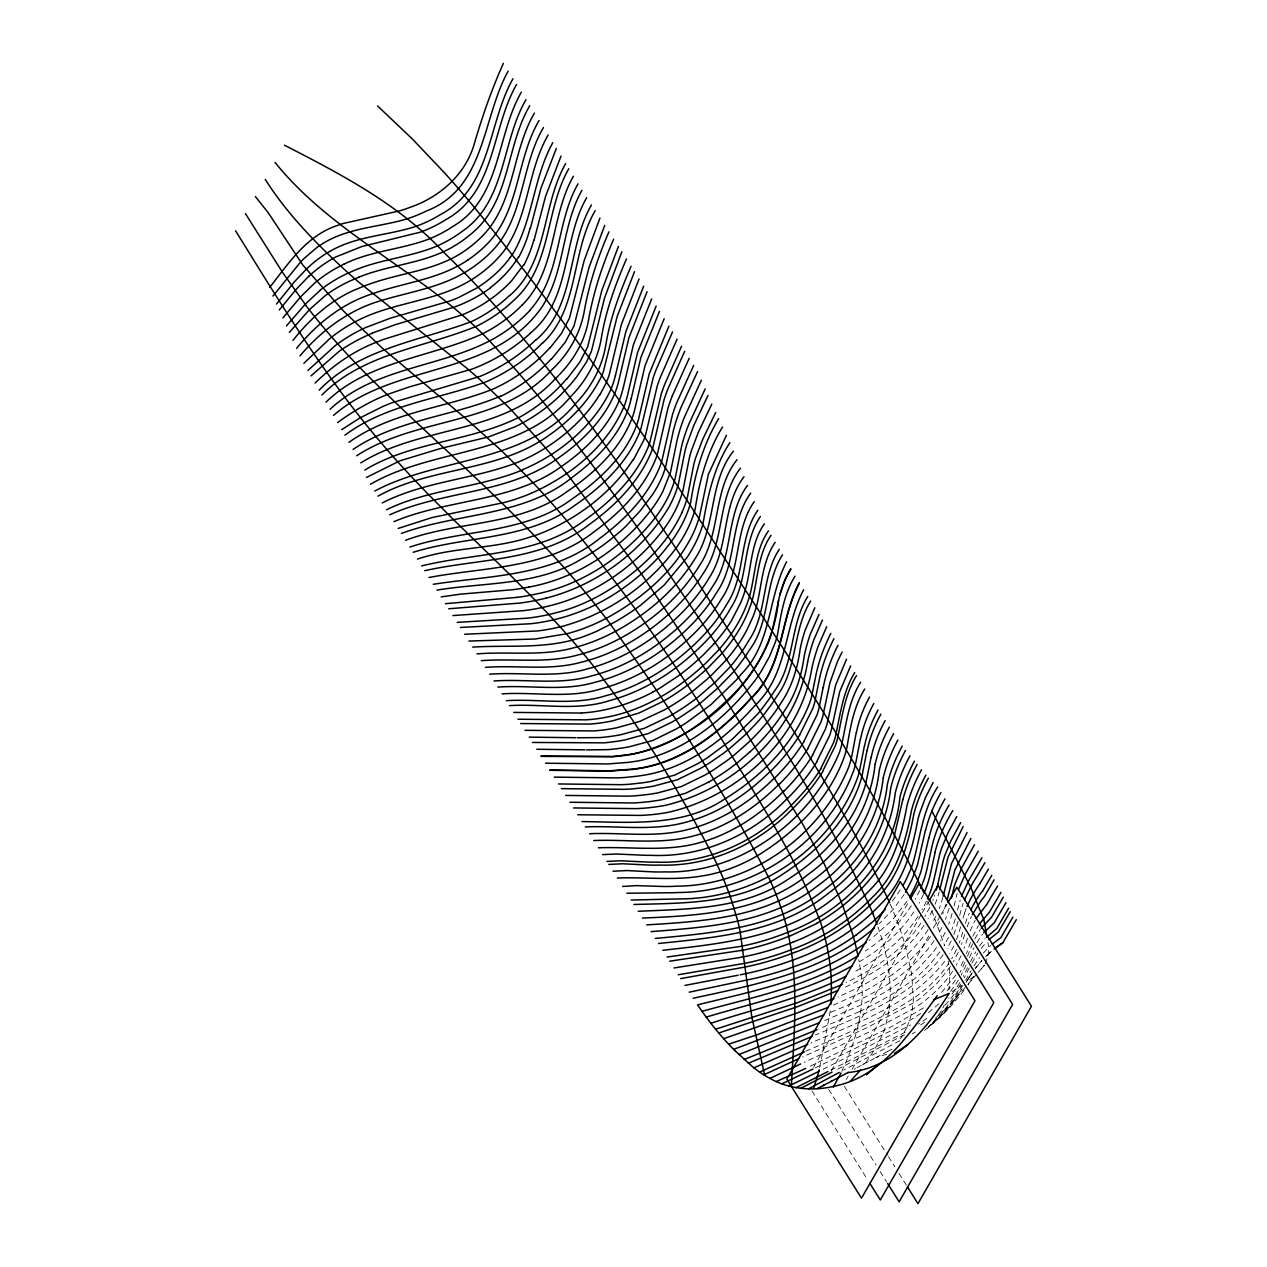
<?xml version="1.0" encoding="UTF-8"?>
<svg xmlns="http://www.w3.org/2000/svg" width="1267" height="1267" viewBox="0 0 1267 1267"><rect width="100%" height="100%" fill="white"/><g stroke="black" fill="none" stroke-linecap="round" stroke-linejoin="round"><path stroke-width="0.75" stroke-dasharray="5 3.75" d="M830.265 1010.955L819.654 1068.224M888.975 1010.813L885.395 1026.856A329.768 161.891 29.9 0 1 881.99 1035.852L874.42 1049.836L863.904 1065.531M954.083 905.937L956.838 894.676A112.034 71.728 -32.1 0 1 957.218 893.425M957.504 910.102L959.816 901.36A111.702 71.522 -32.1 0 1 960.196 900.108M959.705 915.233L962.112 906.507A112.367 71.934 -32.1 0 1 963.142 903.387M958.121 921.457L953.908 934.618M955.35 918.828L951.881 929.487M960.703 926.811L956.537 939.655M949.126 908.328L945.467 919.335M946.037 904.131L942.759 914.014M963.063 918.116L964.599 913.127M962.793 932.132L960.861 938.356A132.497 84.826 -32.1 0 1 959.182 943.044M964.821 934.302L961.431 944.533M965.391 923.453L966.642 919.715A102.31 65.504 -32.1 0 1 969.239 913.285M967.465 938.388L964.076 948.286M967.196 926.858L968.083 924.372A106.333 68.085 -32.1 0 1 971.456 916.405M970.459 942.521L966.42 953.623M933.256 899.317L932.797 900.441M935.094 904.258L935.331 903.688A160.561 102.801 -32.1 0 0 939.164 891.968M970.142 930.96L975.242 920.064M967.545 956.142L972.533 943.852M972.898 936.329L978.425 925.496M985.362 963.617L988.561 953.813A91.572 44.963 29.9 0 0 988.529 946.623L987.896 942.569M969.429 957.599L974.006 947.795M964.9 962.413L959.974 972.502M961.051 955.777L956.363 965.169M963.332 961.146L959.61 968.701M966.135 964.995L961.178 975.067M923.469 894.502L919.113 903.181M956.553 949.316L954.257 954.019A94.677 60.626 -32.1 0 1 951.675 958.707M958.216 952.356L953.354 961.732M919.699 890.527L915.265 899.206M841.779 1071.312L847.607 1058.198A954.067 468.347 29.9 0 0 852.485 1045.022C860.657 1021.36 864.712 995.894 860.578 970.981A581.616 285.518 29.9 0 0 858.757 959.721M926.494 901.185L921.996 909.88M929.788 907.299L924.894 916.595M906.665 1027.759L900.489 1038.861M932.338 910.514L931.498 912.224A129.012 82.608 -32.1 0 1 927.998 918.781M953.829 945.942L949.664 953.782M951.2 940.922L947.019 948.777M967.576 967.64L963.173 976.382M935.965 916.073L932.1 923.279M948.476 937.358L944.232 945.23M970.554 961.542L975.78 951.77M941.967 927.254L938.213 934.207M974.83 938.91L980.246 929.519M969.303 967.94L964.187 977.807M971.868 963.063L977.855 952.99M965.597 980.373L971.092 970.633M813.493 1067.321L909.373 900.568M831.326 1070.853L921.347 914.299M922.328 912.604L928.204 902.389M846.245 1079.484L848.209 1076.079M852.121 1069.269L929.424 934.84M933.336 928.03L940.177 916.12M941.159 914.426L947.035 904.21M960.671 984.079L955.967 991.538M962.714 985.393L954.7 997.81A81.595 52.248 -32.1 0 1 945.625 1008.912M976.809 942.664L982.527 934.159M959.673 982.654L956.585 987.627A86.552 55.415 -32.1 0 1 950.393 996.115M941.397 1010.749L937.976 1016.102M958.327 980.072L957.567 981.323A87.28 55.875 -32.1 0 1 950.424 991.459M966.658 981.402L968.321 978.742M966.895 981.022L967.608 979.882M904.115 894.454L893.425 909.199L879.108 923.738M951.644 1003.907L962.144 988.64M974.006 965.787L979.518 957.741M967.988 979.264L969.049 977.601M961.431 989.78L959.974 992.061M968.764 978.061L972.755 972.027M969.287 977.221L970.316 975.638M955.92 974.972L940.035 994.31M907.077 901.154L892.19 920.127L871.538 938.562M911.353 905.683C899.602 924.023 883.337 939.085 865.266 951.042M918.052 916.374C902.437 940.89 878.775 959.024 853.34 972.438M950.488 966.404L936.931 983.493L921.362 997.477A80.391 51.472 -32.1 0 1 914.853 1002.118L866.676 1027.87L802.597 1056.979M970.775 974.941L972.296 972.692M984.411 965.042L979.074 971.821M924.007 925.306C904.86 955.08 873.612 974.165 842.127 988.672M920.887 923.105C903.118 950.456 874.784 968.59 846.039 982.685M952.578 971.377L951.549 972.913A87.296 55.891 -32.1 0 1 947.035 978.995A93.536 59.882 -32.1 0 1 913.95 1008.405L868.75 1032.193L804.165 1062.332M913.855 911.812C899.823 933.383 879.678 950.25 857.426 962.857M957.725 995.466L956.696 996.971M928.046 929.82C906.919 961.986 872.646 982.147 837.962 996.812M973.8 976.556L967.988 984.95M956.427 997.351L954.304 1000.344M934.048 940.779C909.183 977.237 868.212 997.683 828.206 1013.172M979.439 946.037L985.156 938.752M939.924 951.897L929.487 964.836L919.208 974.893A91.224 58.409 -32.1 0 1 911.987 980.801L894.47 992.679A234.933 150.425 -32.1 0 1 859.169 1011.715M943.107 954.795C912.303 996.701 861.465 1015.374 815.394 1035.044M953.766 1001.088L943.345 1013.521L929.899 1025.7M944.644 961.368C911.765 1004.193 858.44 1021.978 810.928 1042.994M975.511 968.194L981.877 960.513A83.559 53.499 -32.1 0 0 975.337 968.447M964.044 990.303L953.956 1002.783A259.466 153.291 -84.5 0 1 928.283 1027.268M981.149 948.397L986.138 942.458M936.075 1018.684L927.507 1028.345M931.498 953.988L918.242 968.368A83.86 53.689 -32.1 0 1 911.321 974.339L892.95 987.199M950.06 1005.903L947.304 1009.181M939.005 1017.829L966.737 985.694M968.004 984.237L976.825 974.006M978.092 972.549L984.396 965.248M947.098 990.857L950.947 986.28A83.479 53.452 -32.1 0 0 956.712 978.061M946.987 1009.546L944.058 1012.761M983.35 953.006L990.636 945.515M945.103 1005.032L947.288 1002.672A83.733 53.61 -32.1 0 0 955.936 991.523M943.725 1013.109L940.637 1016.261M945.594 1008.896L935.616 1018.034M985.599 956.633L988.814 953.576M940.288 1016.593L937.042 1019.65M986.534 955.714L991.602 951.121M938.958 1003.797L926.668 1014.154M936.677 1019.983L933.288 1022.944M924.609 1030.514L927.301 1028.123M932.908 1023.261L929.788 1025.779M973.674 976.604L966.262 982.178M928.996 1026.397L928.188 1027.014M868.893 940.557L870.207 939.56M926.715 1018.367L918.527 1024.116M923.453 1007.899L891.984 1026.413L807.206 1067.638M892.237 974.751L866.676 990.097L831.089 1006.125M924.72 1022.152L919.05 1025.969M920.634 1013.505L915.233 1017.084A198.016 126.795 -32.1 0 1 891.477 1030.562L814.412 1068.319M952.151 991.602L961.637 985.346A241.902 142.918 -84.5 0 1 929.946 1025.573M912.256 1033.777L915.328 1031.956M904.369 1034.775L834.842 1070.694M905.303 1032.114L831.247 1069.871M899.855 1040.73L843.727 1070.092M854.069 1069.285L855.494 1068.509M856.935 1067.733L862.748 1064.628M862.542 1064.723L864.205 1063.837M863.904 1063.995L870.239 1060.622M891.841 1049.219L887.486 1051.531M870.033 1060.732L875.877 1057.644M875.655 1057.755L887.771 1051.372M823.186 1069.205L908.645 1026.064A110.657 70.857 -32.1 0 0 910.45 1025.003M859.169 1011.715L818.846 1028.962M805.764 1051.293C842.713 1034.917 880.739 1019.967 914.584 997.572A94.677 60.626 -32.1 0 0 948.745 963.379M824.659 1020.584L860.04 1005.444A209.356 134.049 -32.1 0 0 892.934 987.167M886.726 1054.223L876.574 1057.28M844.36 1086.262L887.47 1155.013M888.515 1156.692L894.835 1166.764M899.032 1173.464L906.396 1185.199M828.697 1089.477L876.004 1164.927M880.217 1171.642L886.52 1181.699M811.973 1090.998L867.689 1179.878M927.745 901.296L929.535 905.398M890.226 904.036L891.398 906.729A591.119 290.175 29.9 0 1 905.572 946.766L911.622 973.594L913.349 999.045A288.908 141.825 29.9 0 1 906.634 1027.743M931.847 910.83L944.675 945.705M948.254 961.115L948.825 964.836M949.268 968.526L949.727 979.248A246.384 120.951 29.9 0 1 948.84 989.464M944.263 1005.064A246.384 120.951 29.9 0 1 942.886 1007.946M877.936 926.969A459.034 225.336 29.9 0 1 889.022 1010.828M989.179 953.227A67.864 43.458 -32.1 0 1 990.303 952.246L990.667 951.913A63.857 40.892 -32.1 0 1 991.428 951.264M949.078 997.731A86.552 55.415 -32.1 0 1 948.619 998.253M939.322 921.537A112.304 71.902 -32.1 0 1 935.236 929.075M930.453 936.551A112.304 71.902 -32.1 0 1 892.142 974.656M900.267 889.846A119.035 76.21 -32.1 0 1 891.477 902.088M934.808 895.009A162.35 103.942 -32.1 0 1 934.397 896.26M942.822 897.448A154.669 99.032 -32.1 0 1 939.306 908.566M952.071 913.459A121.806 77.984 -32.1 0 1 948.603 924.387M945.198 932.29A121.806 77.984 -32.1 0 1 940.652 940.843M936.503 947.494A121.806 77.984 -32.1 0 1 931.847 954.083M964.52 913.143A122.646 78.522 -32.1 0 1 966.341 908.281"/><path stroke-width="1.5" d="M831.548 986.819L830.93 1004.177M791.4 1085.233C794.425 1028.82 800.142 970.57 783.481 915.582A468.568 230.024 29.9 0 0 769.607 879.409C723.552 788.882 667.392 703.628 608.208 621.194A665.872 326.87 29.9 0 0 598.388 608.572C532.251 524.142 449.167 455.471 372.894 380.718A540.17 265.167 29.9 0 1 306.012 305.632M823.122 687.648L818.783 709.203A110.562 70.794 -32.1 0 1 816.962 715.047L804.07 741.068M807.617 662.023C796.389 732.564 733.213 789.278 665.428 805.321A180.595 115.63 -32.1 0 1 635.876 808.631L573.476 807.95M856.239 732.595L852.089 754.562A159.119 101.883 -32.1 0 1 850.236 762.227A120.365 77.065 -32.1 0 1 848.494 767.628C820.81 835.365 751.22 885.585 677.322 886.156A201.96 129.297 -32.1 0 1 663.417 886.488L636.572 885.633L622.588 886.457M951.517 898.018L953.861 888.009A113.587 72.726 -32.1 0 1 955.476 882.782L962.302 866.786L974.481 844.725M860.293 739.374L856.08 761.34A163.095 104.417 -32.1 0 1 854.227 769.006C828.919 840.813 755.148 892.047 679.128 892.491A213.965 136.994 -32.1 0 1 667.978 892.776L626.864 893.251M778.54 600.431C770.874 675.897 704.484 737.061 633.199 754.134A240.793 154.178 -32.1 0 1 625.993 755.259L617.567 756.304A164.314 105.209 -32.1 0 1 612.515 756.763L541.247 756.383M864.363 746.152L859.85 769.212A160.719 102.896 -32.1 0 1 858.234 775.784C832.641 848.985 756.478 899.174 679.492 898.889A234.823 150.345 -32.1 0 1 672.539 899.063L631.124 900.045M867.008 750.587L862.463 773.63A160.798 102.944 -32.1 0 1 860.847 780.203C848.304 819.939 817.643 851.408 783.386 873.755C739.643 904.1 684.718 903.07 633.928 904.48M871.062 757.365L865.979 782.594A145.626 93.235 -32.1 0 1 864.838 786.981C852.358 826.322 822.077 857.743 787.789 879.472C743.777 909.326 689.074 909.009 638.188 911.274M631.267 398.408L640.849 357.579L659.489 311.334M944.073 892.538L951.485 863.619L967.054 832.562M947.304 899.237L954.875 870.001L970.886 838.453M875.101 764.144C870.492 808.536 844.297 848.051 808.647 874.056C762.005 912.24 699.891 915.629 642.464 918.068M623.538 386.546L633.484 344.497L651.666 298.917M937.928 883.891L942.791 862.083A132.75 85 -32.1 0 1 944.96 855.051L950.741 841.13L960.624 822.631M883.226 777.748C878.522 821.871 852.517 861.164 816.645 886.567C769.528 923.168 708.047 927.064 651.048 931.657M935.157 852.279L930.326 874.167A174.751 111.892 -32.1 0 1 926.921 885.918L924.229 892.776M615.382 375.697L625.93 331.32L643.652 286.231M928.743 838.152L921.394 869.954A149.538 95.738 -32.1 0 1 920.46 873.026L917.276 881.642A133.573 85.522 -32.1 0 1 912.145 892.506L909.722 896.846M925.433 830.202L917.878 863.239A155.651 99.65 -32.1 0 1 916.96 866.295L912.097 879.25L905.414 892.301M819.274 1069.823L813.683 1088.432M902.737 799.889L894.201 836.315M530.35 228.456L540.898 188.34L556.324 148.492M779.664 594.967L785.223 579.352L790.719 568.804M534.056 240.223L545.539 196.433L560.996 156.11M958.501 889.561L965.375 873.929L978.219 851.218M961.51 896.323L968.447 881.072L981.973 857.711M613.687 239.13C602.506 264.66 593.78 291.188 588.775 318.619C585.085 341.742 572.462 362.346 555.643 378.358C505.264 434.565 421.452 424.952 360.762 462.914M618.423 246.416L601.873 290.317L587.635 346.936L579.811 362.156L566.887 379.071M621.875 251.705L604.486 298.141L591.436 351.26L586.447 362.124L576.723 376.742A140.336 89.846 -32.1 0 1 570.91 383.933L561.218 394.385A111.844 71.601 -32.1 0 1 515.146 426.757L488.587 436.909L449.231 446.38A323.418 207.075 -32.1 0 0 440.077 448.629L400.039 460.776L366.448 477.453M626.452 258.975C615.714 283.887 606.26 309.496 601.635 336.325C598.23 358.941 587.191 379.752 571.211 396.048C521.022 456.643 433.852 447.346 370.487 484.247M631.061 266.26C620.387 291.062 610.678 316.433 606.117 343.151C602.775 365.704 591.942 386.514 576.184 402.922C526.328 464.086 439.269 456.548 374.747 491.042M604.739 225.352L588.997 267.48L573.983 326.031L565.145 342.359L551.398 359.163M608.936 231.829C598.087 256.742 589.567 282.604 584.594 309.322C580.919 332.334 569.247 353.335 552.301 369.283C501.795 425.981 417.049 416.146 356.676 455.787M634.498 271.692L617.187 316.417L603.33 371.769A90.305 57.823 -32.1 0 1 601.049 377.186C587.951 403.603 565.906 424.793 541.247 440.504C491.58 471.704 428.927 467.824 377.946 496.141M672.397 395.637L689.185 358.323M595.173 210.702C570.72 252.434 579.542 308.625 542.371 343.357M599.956 218.035L584.182 260.574L569.485 318.065L561.519 333.364L549.83 348.219M639.075 278.962L621.368 324.479L609.364 374.256A105.478 67.531 -32.1 0 1 607.891 378.595A93.346 59.755 -32.1 0 1 605.658 384.012L599.877 394.845M591.451 204.985C566.697 247.667 576.121 305.87 535.989 339.968M647.089 291.663L628.939 337.655L619.025 379.72A140.415 89.909 -32.1 0 1 615.905 390.537C604.977 418.981 582.408 441.233 557.828 458.369C508.415 494.082 443.688 490.329 389.682 514.845M586.684 197.652C561.914 240.556 571.655 299.44 530.366 333.047M656.163 306.06L637.554 352.543L627.989 393.372A143.694 92 -32.1 0 1 624.932 404.205C608.366 445.525 571.132 475.537 531.301 493.243M964.567 899.665L971.837 884.699A173.183 110.878 -32.1 0 1 977.427 875.434L984.855 862.716M543.448 127.492C520.689 166.151 524.538 216.752 492.736 250.328A84.255 53.943 -32.1 0 1 471.276 268.351A81.69 52.295 -32.1 0 1 463.928 272.943C438.604 287.847 409.114 292.059 381.415 300.517C349.138 309.671 321.438 330.465 299.962 355.853M548.104 135.031C526.739 172.011 529.004 218.573 502.571 252.751A84.176 53.895 -32.1 0 1 478.102 275.351A81.088 51.915 -32.1 0 1 469.123 281.147C434.85 301.689 393.103 302.306 357.817 320.44A97.749 62.59 -32.1 0 0 329.452 338.923L303.858 363.328M664.161 318.714L645.03 365.688L635.496 406.422A142.918 91.509 -32.1 0 1 632.835 416.083C621.178 448.312 595.015 472.718 567.22 491.469C520.04 526.454 458.385 520.594 405.63 540.265M534.421 113.08C511.9 151.438 515.004 201.58 483.519 234.854A80.502 51.535 -32.1 0 1 466.509 249.567C436.862 271.344 398.662 272.548 365.324 285.645A133.178 85.269 -32.1 0 0 359.432 287.973C332.651 298.394 310.573 318.017 292.978 340.38M539.077 120.508C516.667 158.613 519.866 208.152 489.315 241.696A81.389 52.105 -32.1 0 1 467.697 260.115M552.776 142.68C533.771 176.952 533.09 217.797 514.085 251.769A79.267 50.743 -32.1 0 1 510.284 257.407M529.78 105.652C506.071 145.895 510.363 200.519 472.813 232.495A80.882 51.789 -32.1 0 1 453.903 246.226C424.825 263.71 389.729 264.486 358.799 277.204M565.62 163.649C541.595 205.697 548.548 262.095 509.603 295.67M521.339 92.174C496.126 135.759 501.225 198.08 452.952 226.397A84.715 54.243 -32.1 0 1 437.653 235.171A82.878 53.056 -32.1 0 1 428.309 239.273C400.8 249.599 370.518 250.945 343.959 264.154M525.995 99.618C501.32 141.888 506.325 201.105 462.407 231.212A82.434 52.786 -32.1 0 1 445.018 242.187A79.124 50.664 -32.1 0 1 436.117 246.4C409.019 257.613 379.007 259.339 352.147 271.36A89.545 57.332 -32.1 0 0 320.218 290.095M568.756 168.749C544.858 210.607 551.921 266.545 513.753 300.358A94.914 60.768 -32.1 0 1 475.046 326.918M573.381 176.287C550.116 217.1 556.815 270.837 521.956 305.268M578.005 183.842C555.405 223.641 561.55 275.177 530.002 310.13M581.965 190.288C559.966 229.121 565.652 278.819 536.796 313.899C485.546 377.249 392.406 363.692 333.538 415.402M668.897 326.173L649.242 373.765L638.441 419.694A113.745 72.821 -32.1 0 1 637.459 422.925C626.231 455.091 600.225 479.401 572.89 498.406C525.615 534.12 463.548 529.052 409.89 547.059M516.556 84.509C491.248 128.585 495.809 191.951 446.016 219.508A85.317 54.624 -32.1 0 1 430.226 228.139A83.147 53.246 -32.1 0 1 420.501 232.13L361.871 246.542L335.771 256.963A82.719 52.961 -32.1 0 0 308.831 276.285M681.884 512.597L683.737 508.257A124.023 79.409 -32.1 0 0 687.347 497.472L693.572 465.48A147.051 94.154 -32.1 0 1 695.551 458.084L702.726 439.348L715.697 412.488M512.961 78.76C487.637 123.279 491.723 187.358 440.821 214.361A85.713 54.877 -32.1 0 1 424.667 222.881A83.258 53.309 -32.1 0 1 414.642 226.777C386.53 235.757 355.52 236.09 329.626 251.579M920.65 888.357L923.944 879.757A181.165 115.994 -32.1 0 0 926.921 869.241L932.053 846.103A173.627 111.163 -32.1 0 1 949.046 805.036M672.539 331.922L655.894 370.281A231.829 148.429 -32.1 0 0 653.202 377.788L641.054 428.198A97.337 62.321 -32.1 0 1 639.122 433.583C626.199 463.991 601.207 487.431 574.331 505.723C527.341 540.328 466.399 535.624 413.185 552.285M508.162 71.095C481.856 118.496 485.752 188.308 426.203 211.098A94.534 60.531 -32.1 0 1 405.266 219.397C377.297 227.379 346.509 228.076 321.454 244.42A56.033 35.872 -32.1 0 0 316.924 247.477L303.858 258.674A109.342 70.018 -32.1 0 0 300.627 261.968L272.928 296.066M503.363 63.35C491.786 89.181 482.474 115.931 474.492 143.076C466.082 173.959 440.108 196.971 410.381 207.218A104.306 66.787 -32.1 0 1 399.311 210.955L342.676 223.61A86.219 55.21 -32.1 0 0 336.848 225.669C306.566 235.773 288.433 263.52 269.728 287.387M677.085 339.144L660.408 377.138A227.727 145.816 -32.1 0 0 657.272 385.849L645.552 435.024A95.373 61.069 -32.1 0 1 643.652 440.409L633.373 459.873M927.539 898.889L930.073 892.617A165.644 106.048 -32.1 0 0 933.937 879.646L939.433 855.368A143.076 91.604 -32.1 0 1 941.555 848.415L948.175 832.498L956.728 816.613M681.567 346.224L664.842 383.964A225.241 144.216 -32.1 0 0 661.279 393.91L649.987 441.835A96.862 62.02 -32.1 0 1 648.118 447.219C635.622 477.231 611.692 500.924 585.607 519.549C538.554 555.944 476.566 552.38 421.721 565.89M684.718 351.244L667.962 388.795A224.592 143.804 -32.1 0 0 664.003 399.96L653.123 446.665A97.781 62.606 -32.1 0 1 651.286 452.034C638.948 481.983 615.271 505.755 589.361 524.395C542.419 561.566 480.098 558.288 424.73 570.688M693.667 365.419L676.847 402.463A220.205 140.985 -32.1 0 0 672.429 414.832L661.992 460.301A101.898 65.235 -32.1 0 1 660.234 465.686C648.482 495.492 625.375 519.359 599.988 538.19C552.966 576.517 490.028 575.471 433.266 584.277M697.563 371.595L681.709 405.883A213.173 136.488 -32.1 0 0 677.908 415.719L677.053 418.189A241.728 154.764 -32.1 0 0 673.41 430.479L665.603 466.937A104.543 66.929 -32.1 0 1 662.815 475.141A109.976 70.414 -32.1 0 1 652.362 494.827L640.009 511.076L626.041 526.043A129.693 83.036 -32.1 0 1 619.31 532.267L609.665 540.233A147.637 94.534 -32.1 0 1 580.492 559.634C537.145 585.718 484.944 582.234 436.893 590.089M701.38 380.195L684.212 417.603A218.969 140.194 -32.1 0 0 677.148 439.918L670.591 471.894L662.91 491.374A121.98 78.095 -32.1 0 1 650.573 510.728C620.608 549.229 577.245 578.29 528.877 587.08M705.181 388.89L688.725 424.429A202.403 129.598 -32.1 0 0 681.503 446.744L675.073 478.72A117.308 75.101 -32.1 0 1 671.462 489.505A120.27 77.002 -32.1 0 1 662.625 506.895A117.91 75.497 -32.1 0 1 655.324 517.57C625.708 555.532 583.343 584.736 535.719 594.128A188.846 120.903 -32.1 0 1 517.094 597.375M708.015 395.415L693.888 425.269L686.793 444.448A178.394 114.22 -32.1 0 0 684.813 451.844L678.431 483.82A122.313 78.316 -32.1 0 1 668.643 507.687C641.672 552.095 596.25 585.433 545.934 598.167M711.816 404.125L698.323 432.332L691.18 451.274A159.753 102.279 -32.1 0 0 689.2 458.654L682.913 490.646A123.754 79.235 -32.1 0 1 680.917 497.107A125.116 80.106 -32.1 0 1 670.623 518.837A121.268 77.651 -32.1 0 1 663.449 529.543C635.812 565.684 596.393 593.605 552.174 605.151A172.169 110.245 -32.1 0 1 523.778 610.631L452.921 615.572M718.627 418.68C703.201 444.448 695.108 473.161 690.673 502.571A126.684 81.12 -32.1 0 1 687.062 513.373A130.374 83.479 -32.1 0 1 669.831 543.606L663.116 552.032A155.841 99.776 -32.1 0 1 657.621 558.272C631.9 585.544 599.275 606.988 563.102 617.346A159.42 102.073 -32.1 0 1 530.525 623.744L460.396 627.466M722.523 426.963C707.113 452.192 699.495 480.51 695.108 509.397A130.992 83.86 -32.1 0 1 682.929 537.572A126.858 81.231 -32.1 0 1 675.913 548.31C648.625 585.18 608.841 613.165 564.654 625.676M841.019 1072.927L833.338 1087.054M972.296 914.726L980.5 901.439A74.753 47.861 -32.1 0 1 984.332 896.593L994.152 879.789M826.67 626.706L817.975 646.756A259.925 166.42 -32.1 0 0 815.457 654.437L813.414 661.659A218.605 139.972 -32.1 0 0 811.751 668.818C800.253 740.102 736.032 797.719 666.965 812.575A180.057 115.281 -32.1 0 1 640.136 815.41L577.72 814.76M726.434 435.246L708.38 474.349L699.542 516.207A134.254 85.966 -32.1 0 1 692.099 535.719C674.392 570.593 643.684 597.185 610.06 616.237A126.605 81.056 -32.1 0 1 567.125 633.69L535.355 638.996L468.933 641.054M822.489 620.006L813.762 639.962A232.463 148.841 -32.1 0 0 807.617 662.023M819.005 614.432L810.247 634.308A228.06 146.022 -32.1 0 0 804.181 656.354C801.583 675.263 795.961 693.841 785.16 709.758A164.061 105.05 -32.1 0 1 750.222 751.679M846.546 659.204L835.697 684.94L827.24 723.251A112.177 71.823 -32.1 0 1 825.403 729.095L812.527 755.116M814.824 607.748L805.083 630.348A226.587 145.071 -32.1 0 0 800.063 649.575C797.497 668.485 791.827 687.047 781.026 702.963A176.842 113.222 -32.1 0 1 775.325 711.563L772.252 715.807A159.594 102.184 -32.1 0 1 748.179 742.731L734.258 755.005A137.786 88.215 -32.1 0 1 726.26 761.166L714.699 769.101A161.178 103.197 -32.1 0 1 704.911 775.087L681.488 786.506L657.621 792.936A196.86 126.035 -32.1 0 1 648.704 794.361L639.692 795.423A173.674 111.195 -32.1 0 1 628.052 796.151L565.668 795.438M850.648 665.919L839.704 691.703L831.31 730.03A113.048 72.377 -32.1 0 1 829.473 735.874L816.613 761.895M729.871 442.658C713.875 467.301 707.857 495.761 702.932 524.158A132.972 85.142 -32.1 0 1 694.601 544.667L692.653 548.278A125.195 80.154 -32.1 0 1 686.73 557.844L664.177 585.069L640.754 605.151A170.348 109.073 -32.1 0 1 614.02 622.493L596.868 631.204A110.894 71 -32.1 0 1 587.999 634.846C551.367 650.019 511.155 644.729 472.686 647.089M810.642 601.049C792.382 630.396 797.957 668.105 776.893 696.185A178.204 114.109 -32.1 0 1 771.207 704.769L764.92 713.226A143.377 91.794 -32.1 0 1 757.919 721.588L750.238 729.808A181.862 116.453 -32.1 0 1 743.982 735.937L730.03 748.211A136.868 87.629 -32.1 0 1 722.032 754.356L710.47 762.291A170.649 109.263 -32.1 0 1 700.714 768.277L677.481 779.743L653.36 786.189A207.155 132.623 -32.1 0 1 644.412 787.599L632.439 788.898A167.846 107.457 -32.1 0 1 623.776 789.341L561.408 788.628M807.776 596.472C789.452 625.755 795.201 663.496 774.074 691.529A179.233 114.759 -32.1 0 1 768.372 700.128L762.085 708.586A138.816 88.88 -32.1 0 1 756.922 714.841L731.93 739.564L707.572 757.634A178.124 114.046 -32.1 0 1 697.848 763.621L674.741 775.103L650.446 781.565A214.63 137.422 -32.1 0 1 641.482 782.958L629.509 784.241A164.979 105.62 -32.1 0 1 620.862 784.685L558.494 783.956M854.734 672.619C842.729 692.083 840.227 715 835.396 736.808A114.03 73.011 -32.1 0 1 833.559 742.668L820.699 768.689M864.727 688.995C853.768 706.543 850.395 727.115 846.989 747.134A128.22 82.102 -32.1 0 1 845.073 754.483C830.423 798.083 795.676 832.292 757.159 855.874A112.969 72.33 -32.1 0 1 718.246 872.504L712.086 874.072A102.77 65.805 -32.1 0 1 703.058 875.798C674.614 880.834 645.853 876.954 617.314 878.031M803.595 589.788C783.624 627.83 788.327 674.06 754.594 705.941C725.991 738.059 689.422 766.978 646.186 774.818A226.983 145.325 -32.1 0 1 637.19 776.196L625.233 777.463A160.798 102.96 -32.1 0 1 616.601 777.875L554.233 777.146M856.524 675.58C844.424 694.997 842.08 717.977 837.202 739.801A114.664 73.423 -32.1 0 1 835.349 745.645L822.505 771.666M790.909 569.136C776.275 591.008 777.542 618.185 768.578 642.052C760.517 661.073 748.639 678.399 734.369 693.287C706.495 721.208 672.745 746.96 632.993 753.833A238.101 152.452 -32.1 0 1 625.803 754.958L617.377 756.003A165.66 106.064 -32.1 0 1 612.325 756.447L541.057 756.082M786.617 561.804C767.612 597.691 772.046 643.446 741.306 674.044A126.763 81.167 -32.1 0 1 736.064 680.284L710.597 704.975L685.97 723.014A183.462 117.467 -32.1 0 1 676.166 728.984L652.933 740.451L628.717 746.928A218.304 139.782 -32.1 0 1 621.574 748.1L613.117 749.177A157.076 100.568 -32.1 0 1 608.049 749.636L586.494 749.906M799.398 583.105C779.268 621.305 784.495 666.87 750.46 699.162C721.699 731.122 685.241 760.327 641.941 768.071A239.78 153.529 -32.1 0 1 632.898 769.433L609.585 771.096L549.973 770.32M799.208 582.788C779.078 621.004 784.321 666.553 750.27 698.846C721.509 730.806 685.051 760.026 641.751 767.77A240.429 153.941 -32.1 0 1 632.708 769.117L609.395 770.795L549.767 770.019M860.61 682.279C848.32 701.665 846.229 724.756 841.272 746.58A116.105 74.341 -32.1 0 1 839.435 752.44C810.848 820.889 740.276 874.04 664.478 871.886A188.751 120.856 -32.1 0 1 653.487 871.902L626.959 870.556L613.038 871.221M963.158 826.559L948.049 857.03L940.415 887.043A160.561 102.801 -32.1 0 1 939.781 889.513M782.499 554.803C763.906 583.929 770.637 622.097 749.304 650.209A157.583 100.901 -32.1 0 1 743.618 658.808L737.283 667.266A128.331 82.165 -32.1 0 1 732.009 673.506L718.088 687.791L701.601 702.156A140.811 90.147 -32.1 0 1 693.461 708.301L681.709 716.219A168.606 107.948 -32.1 0 1 671.827 722.174L648.213 733.593L624.425 740.055A198.856 127.318 -32.1 0 1 617.33 741.243L608.857 742.367A152.309 97.527 -32.1 0 1 603.789 742.842L532.536 742.462M910.355 898.873L919.161 883.558L993.819 1002.609L880.312 1200.007L869.796 1183.235M929.186 900.694L937.992 885.38L1012.634 1004.43L899.142 1201.829L887.565 1183.378M948.001 902.516L956.807 887.201L1031.465 1006.267L917.957 1203.65L907.441 1186.878M795.043 576.121C784.083 593.669 781.026 614.384 777.542 634.371A117.087 74.975 -32.1 0 1 775.531 641.751L769.417 656.702L761.134 671.462A178.299 114.157 -32.1 0 1 756.288 678.764C727.21 717.328 686.286 751.442 637.919 760.944A243.248 155.746 -32.1 0 1 628.4 762.354L607.875 763.953L545.523 763.209M933.146 782.468L925.496 797.497L919.921 812.48A221.25 141.666 -32.1 0 0 917.989 819.179C912.224 849.777 903.846 881.183 880.977 903.878C859.406 927.159 831.944 944.723 802.549 956.427A228.345 146.196 -32.1 0 1 796.167 958.897A263.378 168.638 -32.1 0 1 747.482 973.278L740.213 974.814M937.675 786.997C922.772 809.645 920.285 836.964 913.206 862.415A137.469 88.025 -32.1 0 1 910.53 869.875L905.984 879.852A119.035 76.21 -32.1 0 1 903.276 884.857M779.284 549.324C761.119 576.96 767.564 613.117 748.749 640.595A151.723 97.147 -32.1 0 1 740.498 653.519L737.394 657.763A132.497 84.841 -32.1 0 1 728.858 668.216L714.921 682.501L698.355 696.85A150.916 96.625 -32.1 0 1 668.406 716.837L644.539 728.24L621.068 734.67A186.201 119.225 -32.1 0 1 614.036 735.905L609.775 736.523A150.187 96.149 -32.1 0 1 599.576 737.6L577.293 737.774M980.215 883.115L988.403 869.099M982.638 891.018L991.776 875.354M997.525 886.061L986.755 904.495L976.16 918.464M1000.978 892.364L989.337 912.288L979.391 923.976M1003.321 897.131L991.618 917.15L981.181 928.188M1005.966 902.674L994.199 922.835L983.62 932.781M1008.627 908.217L996.781 928.521L986.439 937.342M1010.274 911.654L998.38 932.037L988.893 939.639M1012.84 917.134L1000.867 937.659L992.235 944.105M994.136 949.031A63.857 40.892 -32.1 0 1 1002.767 942.87L1016.324 919.684M775.166 542.324C762.512 560.869 761.974 583.754 756.89 604.866A132.813 85.032 -32.1 0 1 753.121 616.411L747.134 629.461A139.37 89.244 -32.1 0 1 724.851 661.453L712.941 673.727A185.093 118.512 -32.1 0 1 706.242 679.936L694.189 690.056A147.115 94.201 -32.1 0 1 664.066 710.058L639.819 721.382L616.776 727.781A153.307 98.161 -32.1 0 1 593.542 730.932L524.95 730.33M771.049 535.308C758.189 553.853 758.014 576.928 752.788 598.087A138.198 88.484 -32.1 0 1 750.602 605.309M768.451 530.889C754.815 550.29 755.639 574.727 749.383 596.709A141.112 90.353 -32.1 0 1 738.186 622.762A135.078 86.489 -32.1 0 1 718.231 650.383L706.289 662.657A166.801 106.792 -32.1 0 1 684.909 680.917M764.349 523.889C750.492 543.29 751.679 567.885 745.281 589.931A145.578 93.204 -32.1 0 1 740.609 602.918L731.645 620.307A133.051 85.19 -32.1 0 1 714.176 643.588M799.968 734.29L812.876 708.269A109.833 70.319 -32.1 0 0 814.713 702.425L819.036 680.87A202.403 129.582 -32.1 0 1 833.955 638.631M808.156 747.863L821.032 721.842A111.385 71.316 -32.1 0 0 822.869 715.998L829.917 682.802L837.17 662.356A160.418 102.722 -32.1 0 1 842.175 652.046M523.493 265.072L511.82 280.514A92.048 58.947 -32.1 0 1 462.059 314.881L383.663 339.382A203.86 130.533 -32.1 0 0 376.394 342.248C353.208 351.133 332.746 365.751 315.087 383.046M949.015 993.439C926.335 1030.293 893.52 1067.843 847.892 1072.595M760.374 516.493C741.638 544.287 748.908 581.157 730.045 609.189C719.102 628.67 703.47 645.093 686.461 659.394C663.94 678.399 637.618 693.097 609.094 700.778C576.659 711.183 542.64 703.613 509.461 705.624M757.793 510.253C738.392 538.301 745.867 575.788 726.783 604.232C715.776 623.665 700.192 640.12 683.182 654.437C660.661 673.442 634.292 688.108 605.753 695.741C573.397 706.004 539.441 698.624 506.357 700.667M754.261 501.653C733.672 530.794 741.718 570.213 721.034 599.576C710.027 618.027 695.045 633.833 678.653 647.611C656.084 666.569 629.699 681.218 601.144 688.82C568.883 698.909 535.07 691.75 502.096 693.873M750.713 493.069C729.254 522.574 737.521 562.833 716.536 592.75C705.165 611.613 689.802 627.83 672.856 641.799C649.939 660.693 623.221 675.232 594.318 682.485C562.801 691.624 529.939 684.845 497.82 687.078M747.546 485.356C725.326 515.21 733.751 556.181 712.497 586.621C701.332 604.992 686.461 620.925 669.974 634.656C647.326 653.471 621.02 668.216 592.418 675.675C560.347 685.431 526.755 678.716 493.987 680.965M733.45 451.163C708.237 482.632 716.837 526.676 694.585 559.428C683.103 577.72 668.327 593.922 651.507 607.431C628.4 625.724 602.126 640.659 573.381 647.88C541.896 656.528 509.065 651.286 476.994 653.883M736.982 459.747C712.466 490.788 721.097 534.088 699.083 566.254C687.68 584.53 672.935 600.653 656.29 614.289C633.342 632.819 606.941 647.564 578.243 654.881C546.584 663.845 513.531 658.175 481.254 660.677M740.466 468.188C716.679 498.818 725.278 541.373 703.502 572.969C691.893 591.721 676.673 608.128 659.584 622.002C636.557 640.69 609.886 655.308 580.935 662.293C549.72 670.908 517.221 664.937 485.451 667.361M743.998 476.772C721.351 506.293 729.396 546.932 709.282 577.625C697.943 596.9 682.565 613.592 665.413 627.814C642.702 646.566 616.443 661.39 587.809 668.754C555.833 678.32 522.368 671.858 489.727 674.171M276.539 304.032L294.451 281.749L306.598 268.937A80.787 51.725 -32.1 0 1 329.563 251.452M860.531 1069.966L850.141 1081.48M279.231 310.003L296.114 289.399L308.768 276.238M282.842 317.969L300.833 296.652L314.533 283.222A85.427 54.687 -32.1 0 1 343.975 264.185M286.437 325.936L305.537 303.89L320.298 290.191M289.367 332.413L309.354 309.734L325.001 295.86A76.558 49.017 -32.1 0 1 331.146 291.473L334.536 289.288A99.38 63.635 -32.1 0 1 358.799 277.267M296.573 348.362C316.576 323.877 342.248 303.336 372.672 293.675C400.625 283.808 430.812 280.26 457.292 266.339A74.88 47.94 -32.1 0 0 465.021 261.857L467.697 260.115M937.263 995.64C910.609 1031.734 883.78 1074.97 836.727 1085.676A187.975 111.053 -84.5 0 1 832.102 1086.722C811.276 1091.188 788.628 1089.002 769.94 1078.391A268.509 158.644 -84.5 0 1 753.865 1067.875L735.003 1050.723M714.176 643.588L704.294 653.883A165.248 105.81 -32.1 0 1 677.861 676.261L659.822 688.124A124.926 79.979 -32.1 0 1 652.616 692.146M307.929 370.471L334.963 345.828A104.116 66.66 -32.1 0 1 365.514 327.615L390.489 318.16L449.642 301.071A118.56 75.909 -32.1 0 0 459.383 297.111L476.44 288.211A79.298 50.775 -32.1 0 0 485.087 282.383A83.955 53.752 -32.1 0 0 510.268 257.407M311.017 375.887L339.382 351.102A113.65 72.773 -32.1 0 1 372.229 333.3M779.743 783.529C756.146 807.348 727.258 827.003 694.569 835.666C661.643 844.899 627.355 839.213 593.827 840.528M784.067 790.766C760.501 814.618 731.629 834.161 698.972 842.872C666.109 852.042 631.853 846.562 598.388 847.797M788.137 797.561C752.978 834.779 702.884 857.711 651.286 855.336A224.766 143.9 -32.1 0 1 643.129 855.209L616.522 854.006L602.649 854.607M774.675 777.748C750.919 801.457 721.826 820.953 689.01 829.236C656.464 838.089 622.667 832.34 589.567 833.718M770.621 770.97C747.134 794.33 718.5 813.572 686.223 822.125C653.234 831.421 618.898 825.546 585.306 826.892M750.175 751.648L738.487 761.8A145.673 93.267 -32.1 0 1 709.108 781.85M877.002 1065.595L866.533 1074.844M319.173 390.188C359.321 348.615 418.49 341.14 470.12 322.103M321.913 395.003C363.122 353.477 423.368 347.823 475.014 326.854M874.452 927.824C824.31 971.773 756.272 984.538 693.176 998.253M325.983 402.146C368.681 360.62 430.574 357.627 482.268 333.902A96.941 62.067 -32.1 0 0 521.925 305.252M637.032 569.485C613.988 588.68 587.65 604.533 558.43 612.119A164.362 105.24 -32.1 0 1 527.642 618.138L457.197 622.366M330.053 409.289C374.224 367.842 437.891 367.668 489.505 340.966A99.602 63.778 -32.1 0 0 530.144 310.193M995.181 948.223L1002.767 942.886M684.893 680.902C662.657 697.721 637.206 710.85 609.791 716.552M856.286 934.919L871.664 922.724A119.035 76.21 -32.1 0 0 885.411 909.231M866.216 942.521C817.041 978.726 755.591 990.493 697.563 1004.842A487.082 287.783 -84.5 0 0 723.663 1038.702A518.361 306.25 -84.5 0 0 735.003 1050.723M341.694 429.656L359.923 417.92L382.428 406.675A166.959 106.887 -32.1 0 1 392.263 402.668L480.161 376.347A116.596 74.658 -32.1 0 0 535.783 339.857M344.893 435.215C386.229 404.3 438.81 399.232 485.91 381.89A115.17 73.739 -32.1 0 0 542.133 343.246M907.79 1044.689L894.486 1053.431M348.979 442.341C391.661 411.664 445.683 408.037 493.275 388.985A113.666 72.773 -32.1 0 0 549.53 348.092M353.05 449.468C397.3 419.345 452.43 416.605 500.639 396.08M857.854 955.809C810.642 985.52 755.053 996.733 702.029 1011.304M709.108 781.882L685.51 793.285L661.881 799.699A182.226 116.675 -32.1 0 1 632.312 802.961L569.912 802.264M808.647 1088.781L839.308 1072.405M816.708 923.516L790.972 935.6M852.089 965.897C806.889 991.475 755.496 1002.308 706.21 1017.1M800.728 1088.353L832.023 1072.135M848.415 1072.325L831.057 1081.464M364.848 470.041C412.013 441.28 469.661 441.945 518.393 417.54M817.199 1088.654L818.878 1087.783M948.84 993.534L933.652 999.79M818.355 1088.052L823.328 1085.455M822.917 1085.676L824.405 1084.916M823.724 1085.249L831.595 1081.194M827.969 1071.565L796.009 1087.704M819.29 1071.169L788.771 1086.088M845.913 976.303C803.183 997.937 756.114 1008.421 710.866 1023.245M812.923 1069.063L781.882 1083.839M769.94 1078.391L800.681 1063.932M805.78 1068.319L804.371 1069A204.811 131.135 -32.1 0 1 798.527 1071.692L776.291 1081.543M382.206 502.951C424.366 481.365 472.813 479.48 516.635 462.756A120.523 77.16 -32.1 0 0 599.56 394.813M763.811 1074.812L798.669 1058.753M842.191 984.522L797.624 1002.625L715.602 1029.216M759.614 1072.072L804.355 1051.911M386.483 509.746C429.592 488.729 479.005 488.064 523.049 469.756M753.865 1067.859L807.823 1044.309M838.168 990.461L797.307 1006.742L718.753 1033.017M748.306 1063.282L812.036 1036.438M833.892 998.554L796.816 1013.077L723.679 1038.687M372.197 333.126L395.32 324.653L456.168 306.551M744.157 1059.56L817.057 1029.691M393.942 521.64C448.217 498.723 512.597 502.381 561.614 466.367C585.132 450.133 606.323 429.085 618.28 402.795A98.462 63.049 -32.1 0 0 620.418 397.379A140.494 89.957 -32.1 0 0 623.491 386.562M789.737 931.578C846.641 909.769 894.027 859.311 899.966 796.975A187.136 119.811 -32.1 0 1 914.41 761.198M828.095 1007.36L757.207 1034.743L728.683 1044.182M398.202 528.434L431.952 517.585L505.185 502.302A155.793 99.745 -32.1 0 0 531.301 493.275M792.889 942.173C822.251 931.007 848.605 912.573 870.096 889.782C892.934 867.293 901.296 835.903 907.045 805.464A184.38 118.053 -32.1 0 1 921.489 769.798M818.941 1022.881L738.867 1054.54M823.629 1014.994L733.656 1049.361M401.354 533.455C457.941 512.549 524.855 516.73 573.587 476.313C596.805 458.923 618.122 436.957 628.21 409.241A146.259 93.647 -32.1 0 0 631.219 398.408M794.9 952.372C825.403 941.017 853.515 922.899 875.925 899.253C899.364 876.479 908.138 844.693 913.935 813.636A179.265 114.774 -32.1 0 1 928.378 778.16M534.389 535.513C496.727 549.577 455.36 546.235 417.445 559.095M429.006 577.483C485.087 566.903 547.677 569.01 594.666 531.301C620.339 512.581 643.668 488.698 655.752 458.86A99.127 63.461 -32.1 0 0 657.557 453.475L668.01 408.006A223.008 142.775 -32.1 0 1 672.397 395.637M738.138 975.226L684.956 985.409M744.315 963.395L678.257 974.766M689.248 992.172L756.351 978.013A339.762 217.544 -32.1 0 0 786.253 969.461L807.332 961.78L828.127 952.261A144.216 92.348 -32.1 0 0 856.27 934.903M741.29 950.424L669.705 961.194M441.185 596.9L460.84 594.112L513.341 589.662A201.152 128.791 -32.1 0 0 528.877 587.08M680.68 978.615L745.091 967.054A231.544 148.239 -32.1 0 0 794.884 952.325M445.461 603.694L517.11 597.359M673.981 967.972L738.123 957.789A209.689 134.254 -32.1 0 0 792.904 942.236M448.661 608.778L519.945 603.06A181.244 116.041 -32.1 0 0 545.934 598.135M667.091 957.06L740.276 946.465A193.281 123.754 -32.1 0 0 789.737 931.498M662.815 950.282C723.251 943.551 788.644 936.899 836.822 895.674C869.732 871.126 890.337 833.132 895.326 792.619A187.595 120.112 -32.1 0 1 909.959 755.861M658.539 943.503C717.36 937.358 780.757 932.243 828.475 893.203C862.526 868.433 886.029 830.281 890.685 788.248A186.138 119.177 -32.1 0 1 905.525 750.412M655.324 938.435C714.54 932.86 778.524 927.982 826.242 888.199C859.469 863.413 882.877 825.91 887.328 784.368A183.588 117.546 -32.1 0 1 902.215 746.105M646.772 924.878C704.309 921.378 766.345 917.514 813.414 879.852C848.842 854.164 874.468 814.871 879.171 770.954A173.199 110.894 -32.1 0 1 893.631 733.593M464.656 634.26L537.287 630.966A153.941 98.573 -32.1 0 0 564.654 625.692M608.778 864.411L622.683 863.777L649.242 865.06A203.734 130.438 -32.1 0 0 660.202 865.092C710.771 866.691 759.487 843.679 793.966 807.317A158.644 101.582 -32.1 0 0 822.695 771.698M606.909 861.417L620.798 860.8L647.374 862.051A206.854 132.433 -32.1 0 0 656.94 862.13C707.984 864.046 757.397 841.145 792.176 804.339A158.565 101.534 -32.1 0 0 820.905 768.705M581.981 821.57C630.111 822.14 682.565 827.446 724.882 798.907C761.752 776.465 793.775 743.586 809.692 702.979A110.467 70.73 -32.1 0 0 811.513 697.135L815.853 675.564A209.356 134.033 -32.1 0 1 830.851 633.389M581.442 713.052L513.721 712.418M517.981 719.228L585.702 719.862A141.746 90.765 -32.1 0 0 609.791 716.536M520.674 723.536L589.282 724.106A145.594 93.22 -32.1 0 0 612.499 720.875L639.265 712.941L663.702 701.015A144.707 92.649 -32.1 0 0 690.024 683.246L702.14 673.141A179.597 114.996 -32.1 0 0 708.855 666.949L720.78 654.659A137.865 88.278 -32.1 0 0 750.476 605.309M529.21 737.141L575.709 737.711M536.796 749.272L584.911 749.842M284.473 145.198C342.042 174.767 400.293 205.143 444.812 253.352A670.924 329.357 29.9 0 1 485.293 294.847C560.632 377.883 624.441 470.469 686.191 563.815C756.098 675.422 833.543 783.101 889.64 902.69M377.566 105.969L412.313 138.927L444.179 172.486A758.094 372.15 29.9 0 1 476.63 210.164C565.13 319.316 645.41 434.803 721.161 553.077C793.443 663.465 866.39 774.2 924.071 893.108M255.38 196.559L268.224 212.729L302.892 265.12L343.737 311.254L382.301 348.172L466.589 419.25L498.184 447.663A482.727 236.977 29.9 0 1 510.997 460.032L535.102 484.897A675.913 331.811 29.9 0 1 571.987 526.977C623.507 589.503 669.815 656.068 712.909 724.629C750.492 788.011 793.158 849.444 819.163 918.844M306.171 305.632L282.335 272.088L245.402 213.569M275.018 162.414C336.594 238.956 433.092 276.19 497.804 349.977C552.285 408.782 599.734 473.636 645.647 539.219C726.83 660.487 812.48 780.329 873.106 913.681M235.535 230.737C280.736 303.716 325.413 377.661 381.383 443.086C436.497 508.21 502.286 563.071 559.507 626.199A612.69 300.77 29.9 0 1 595.157 668.232C640.896 728.034 680.585 792.524 714.746 859.58A582.187 285.804 29.9 0 1 731.423 900.061L737.346 919.541A489.094 240.096 29.9 0 1 740.055 931.039L751.727 1016.593L764.603 1075.034M265.262 179.391C286.991 213.822 315.784 243.09 345.59 270.568A348.172 170.918 29.9 0 0 359.321 282.62L466.604 368.079A319.173 156.68 29.9 0 1 480.462 380.1L510.379 408.972L540.708 442.373A857.442 420.913 29.9 0 1 568.804 476.107L640.769 572.985L724.882 698.386L802.043 822.98L824.374 864.173L839.102 896.767A897.606 440.631 29.9 0 1 843.885 908.851L852.137 932.67A506.325 248.554 29.9 0 1 855.399 944.374L858.028 955.92M931.894 811.023L970.538 887.058A182.939 89.799 29.9 0 1 971.694 889.577L979.898 910.054A96.229 47.243 29.9 0 0 980.991 912.557L983.889 919.794L986.866 936.899M872.836 913.634A459.034 225.336 29.9 0 1 876.986 924.308M819.416 918.908A496.822 243.898 29.9 0 1 831.326 986.724M509.429 295.559A93.853 60.087 -32.1 0 1 470.152 322.198M533.755 240.271A144.406 92.459 -32.1 0 1 523.889 265.104M490.503 287.878A93.726 60.008 -32.1 0 1 456.152 306.392M490.329 287.688A84.081 53.832 -32.1 0 0 516.303 260.4A80.328 51.424 -32.1 0 0 518.441 257.043M529.954 228.519A148.366 94.993 -32.1 0 1 518.821 257.074M337.655 422.576A152.135 97.416 -32.1 0 1 375.507 399.628L378.58 398.234A132.211 84.651 -32.1 0 1 387.449 394.433L409.352 386.91L471.973 369.125A115.915 74.215 -32.1 0 0 530.477 333.11M551.113 359.02A112.082 71.76 -32.1 0 1 500.718 396.349M566.571 378.944A115.487 73.945 -32.1 0 1 518.536 417.841M523.002 469.503A121.141 77.556 -32.1 0 0 608.065 395.177L610.266 390.854A96.72 61.925 -32.1 0 0 612.452 385.437A131.404 84.129 -32.1 0 0 615.35 375.697M633.025 459.826A135.474 86.742 -32.1 0 1 534.405 535.783M681.931 512.597A136.028 87.09 -32.1 0 1 636.968 569.421M652.663 692.273A133.874 85.713 -32.1 0 1 581.474 712.973M808.314 747.878A158.201 101.297 -32.1 0 1 779.934 783.624M804.292 741.1A160.022 102.453 -32.1 0 1 774.881 777.859M823.249 687.617A195.292 125.037 -32.1 0 1 837.93 645.331M800.158 734.306A159.547 102.152 -32.1 0 1 770.843 771.08M816.803 761.926A158.106 101.233 -32.1 0 1 788.296 797.64M812.701 755.132A158.137 101.249 -32.1 0 1 784.257 790.877M864.506 746.12A158.296 101.36 -32.1 0 1 878.079 709.932M860.483 739.342A154.685 99.032 -32.1 0 1 873.802 703.47M856.444 732.548A151.074 96.72 -32.1 0 1 869.542 696.993M875.212 764.128A168.875 108.123 -32.1 0 1 889.371 727.1M871.189 757.333A164.647 105.414 -32.1 0 1 885.11 720.638M867.151 750.555A160.766 102.928 -32.1 0 1 880.85 714.16M883.305 777.732A177.792 113.84 -32.1 0 1 897.891 740.071M744.299 963.458A220.125 140.938 -32.1 0 0 794.156 948.619C824.025 937.58 851.202 919.446 873.216 896.482C896.624 873.787 905.667 842.064 911.353 811.007A182.21 116.659 -32.1 0 1 925.876 775.135M790.941 935.489A202.467 129.63 -32.1 0 1 741.258 950.551M894.66 836.268A130.675 83.67 -32.1 0 1 816.613 923.326M902.785 799.889A185.932 119.05 -32.1 0 1 917.102 764.46M928.854 838.136A170.316 109.041 -32.1 0 1 945.008 798.812M925.639 830.17A167.64 107.331 -32.1 0 1 940.953 792.572M937.865 883.907A162.35 103.942 -32.1 0 1 936.313 890.067M934.983 852.311A175.875 112.605 -32.1 0 1 952.8 810.595M943.978 892.554A154.669 99.032 -32.1 0 1 943.139 896.228M970.839 909.817A102.31 65.504 -32.1 0 1 982.558 890.986M967.085 906.475A122.646 78.522 -32.1 0 1 980.31 883.131M900.33 881.721L786.839 1079.12L861.481 1198.186L974.988 1000.787L900.33 881.721"/></g></svg>
